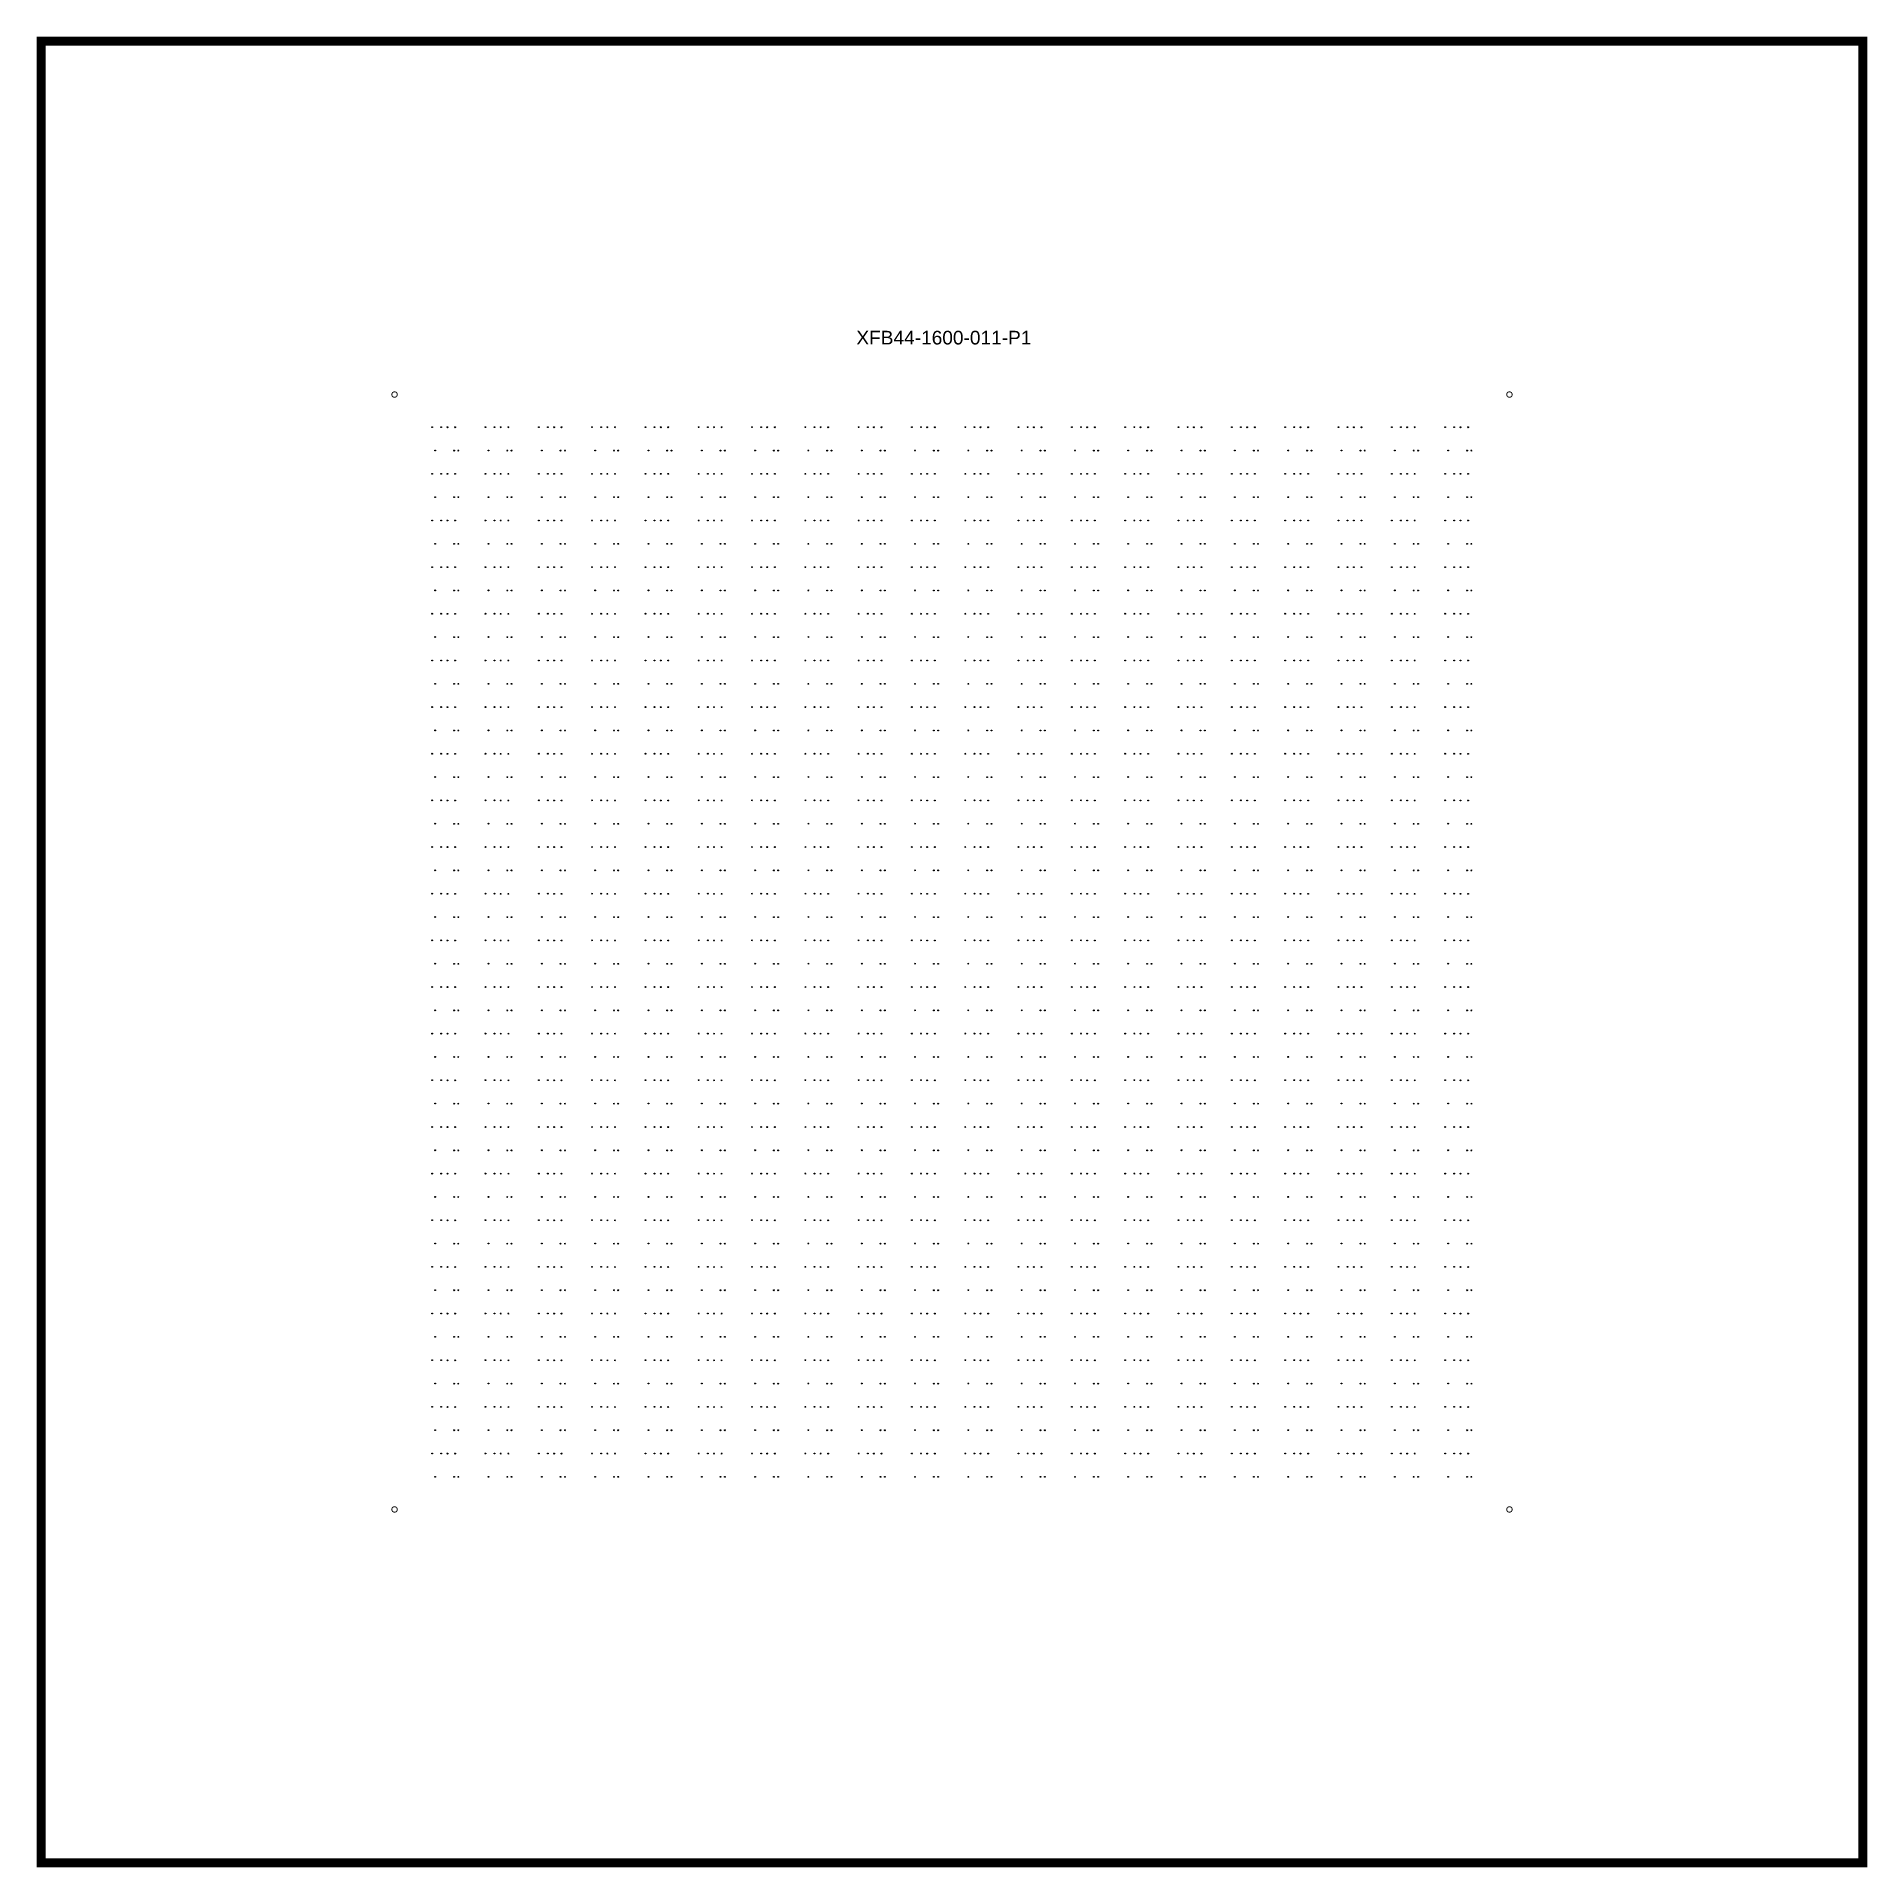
# Model space of a CAD drawing. Extents: x -100 to 100, y -100 to 100.
import ezdxf

# ---------------------------------------------------------------- set-up
doc = ezdxf.new("R2010")
doc.units = 0
doc.layers.add('P1', color=7, linetype='continuous')
doc.styles.get("Standard").update_dxf_attribs({"font": 'ARIAL.TTF'})

# ---------------------------------------------------------------- blocks, each defined once
blk = doc.blocks.new('LDI_XFB44-1600-011_P1_B1')
at = {"layer": 'P1'}
for centre in [(-57.08, -55.06), (-56.08, -55.06), (-55.4, -55.07), (-54.56, -55.07), (-51.23, -55.06), (-50.23, -55.06), (-49.55, -55.07), (-48.71, -55.07), (-45.37, -55.06), (-44.37, -55.06), (-43.69, -55.07), (-42.86, -55.07), (-39.52, -55.06), (-38.52, -55.06), (-37.84, -55.07), (-37, -55.07), (-33.66, -55.06), (-32.67, -55.06), (-31.98, -55.07), (-31.15, -55.07), (-27.81, -55.06), (-26.81, -55.06), (-26.13, -55.07), (-25.29, -55.07), (-21.96, -55.06), (-20.96, -55.06), (-20.28, -55.07), (-19.44, -55.07), (-16.1, -55.06), (-15.1, -55.06), (-14.42, -55.07), (-13.59, -55.07), (-10.25, -55.06), (-9.25, -55.06), (-8.57, -55.07), (-7.73, -55.07), (-4.4, -55.06), (-3.4, -55.06), (-2.72, -55.07), (-1.88, -55.07), (1.46, -55.06), (2.46, -55.06), (3.14, -55.07), (3.97, -55.07), (7.31, -55.06), (8.31, -55.06), (8.99, -55.07), (9.83, -55.07), (13.17, -55.06), (14.16, -55.06), (14.84, -55.07), (15.68, -55.07), (19.02, -55.06), (20.02, -55.06), (20.7, -55.07), (21.54, -55.07), (24.87, -55.06), (25.87, -55.06), (26.55, -55.07), (27.39, -55.07), (30.73, -55.06), (31.72, -55.06), (32.41, -55.07), (33.24, -55.07), (36.58, -55.06), (37.58, -55.06), (38.26, -55.07), (39.1, -55.07), (42.43, -55.06), (43.43, -55.06), (44.11, -55.07), (44.95, -55.07), (48.29, -55.06), (49.29, -55.06), (49.97, -55.07), (50.8, -55.07), (54.14, -55.06), (55.14, -55.06), (55.82, -55.07), (56.66, -55.07), (-56.74, -57.62), (-54.67, -57.63), (-54.2, -57.63), (-50.89, -57.62), (-48.82, -57.63), (-48.35, -57.63), (-45.04, -57.62), (-42.97, -57.63), (-42.49, -57.63), (-39.18, -57.62), (-37.11, -57.63), (-36.64, -57.63), (-33.33, -57.62), (-31.26, -57.63), (-30.79, -57.63), (-27.47, -57.62), (-25.41, -57.63), (-24.93, -57.63), (-21.62, -57.62), (-19.55, -57.63), (-19.08, -57.63), (-15.77, -57.62), (-13.7, -57.63), (-13.23, -57.63), (-9.91, -57.62), (-7.84, -57.63), (-7.37, -57.63), (-4.06, -57.62), (-1.99, -57.63), (-1.52, -57.63), (1.79, -57.62), (3.86, -57.63), (4.34, -57.63), (7.65, -57.62), (9.72, -57.63), (10.19, -57.63), (13.5, -57.62), (15.57, -57.63), (16.04, -57.63), (19.35, -57.62), (21.42, -57.63), (21.9, -57.63), (25.21, -57.62), (27.28, -57.63), (27.75, -57.63), (31.06, -57.62), (33.13, -57.63), (33.6, -57.63), (36.92, -57.62), (38.98, -57.63), (39.46, -57.63), (42.77, -57.62), (44.84, -57.63), (45.31, -57.63), (48.62, -57.62), (50.69, -57.63), (51.17, -57.63), (54.48, -57.62), (56.55, -57.63), (57.02, -57.63)]:
    blk.add_circle(centre, 0.0454, dxfattribs=at)

msp = doc.modelspace()

# ---------------------------------------------------------------- linework, layer by layer
at = {"layer": 'P1', "const_width": 1}
msp.add_lwpolyline([(-100, 100), (100, 100), (100, -100), (-100, -100)], close=True, dxfattribs=at)
at = {"layer": 'P1', "const_width": 0.1}
for points in [[(-61.5, 61.2, 1), (-60.9, 61.2, 1)], [(60.9, 61.2, 1), (61.5, 61.2, 1)], [(-61.5, -61.2, 1), (-60.9, -61.2, 1)], [(60.9, -61.2, 1), (61.5, -61.2, 1)]]:
    msp.add_lwpolyline(points, format="xyb", close=True, dxfattribs=at)

# ---------------------------------------------------------------- block references
at = {"layer": 'P1'}
for p in [(0, 112.68), (0, 107.56), (0, 102.44), (0, 97.32), (0, 92.2), (0, 87.07), (0, 81.95), (0, 76.83), (0, 71.71), (0, 66.59), (0, 61.46), (0, 56.34), (0, 51.22), (0, 46.1), (0, 40.98), (0, 35.85), (0, 30.73), (0, 25.61), (0, 20.49), (0, 15.37), (0, 10.24), (0, 5.12), (0, 0)]:
    msp.add_blockref('LDI_XFB44-1600-011_P1_B1', p, dxfattribs=at)

# ---------------------------------------------------------------- texts
msp.add_text('XFB44-1600-011-P1', height=1.5, dxfattribs=at).set_placement((-10.5, 66.7))

doc.saveas('drawing.dxf')
